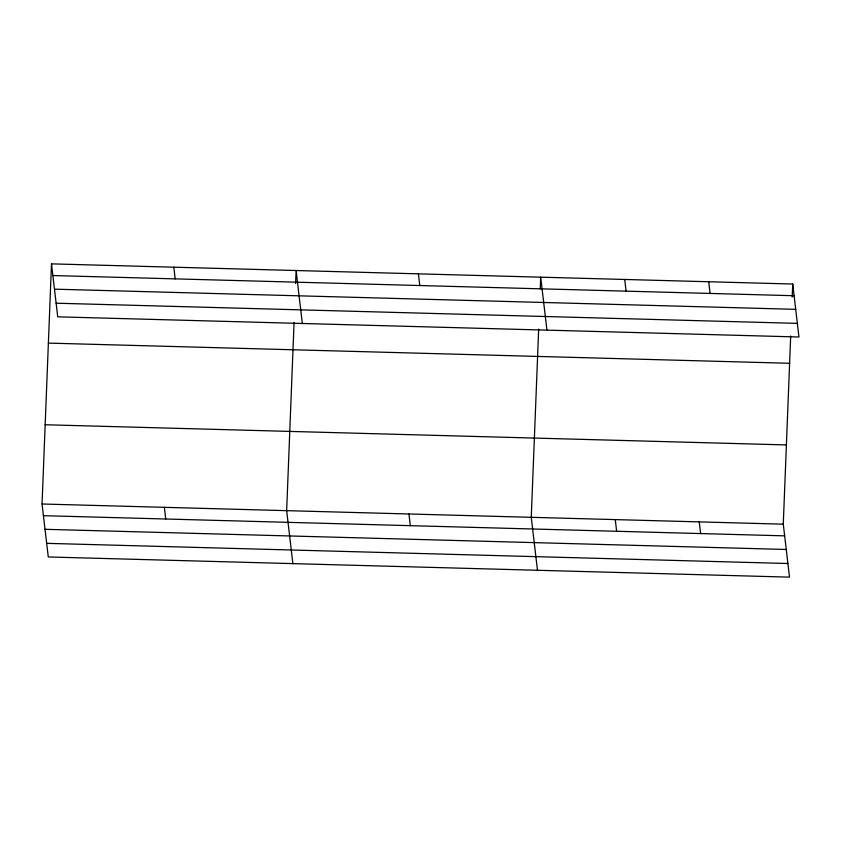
<?xml version="1.0" encoding="UTF-8"?>
<svg xmlns="http://www.w3.org/2000/svg" width="841" height="841" viewBox="0 0 841 841"><rect width="100%" height="100%" fill="white"/><g stroke="black" fill="none" stroke-linecap="round" stroke-linejoin="round"><path stroke-width="1.26" d="M790.687 336.001L783.276 524.174L789.499 577.136L48.273 556.963L42.05 504.001L51.501 263.864L792.727 284.037L798.95 336.999L57.724 316.826L51.501 263.864M294.066 322.481L286.655 510.655L292.878 563.617M295.601 283.512L296.106 270.518L302.329 323.48M538.671 329.136L531.26 517.31L537.483 570.282M540.248 288.873L540.71 277.173L546.934 330.145M792.211 297.031L792.727 284.037M52.878 275.543L794.104 295.727M54.476 289.167L795.702 309.341M56.126 303.202L797.352 323.375M48.389 343.107L789.604 363.28M45.172 424.747L786.398 444.931M42.05 504.001L783.276 524.174M43.427 515.68L784.642 535.854M45.025 529.304L786.251 549.478M46.675 543.339L787.901 563.512M708.721 281.746L710.098 293.435M699.27 521.883L700.637 533.572M624.716 279.464L626.093 291.144M615.265 519.601L616.632 531.281M418.408 273.851L419.785 285.53M408.957 513.988L410.324 525.667M173.803 267.186L175.18 278.876M164.352 507.323L165.73 519.013"/></g></svg>
